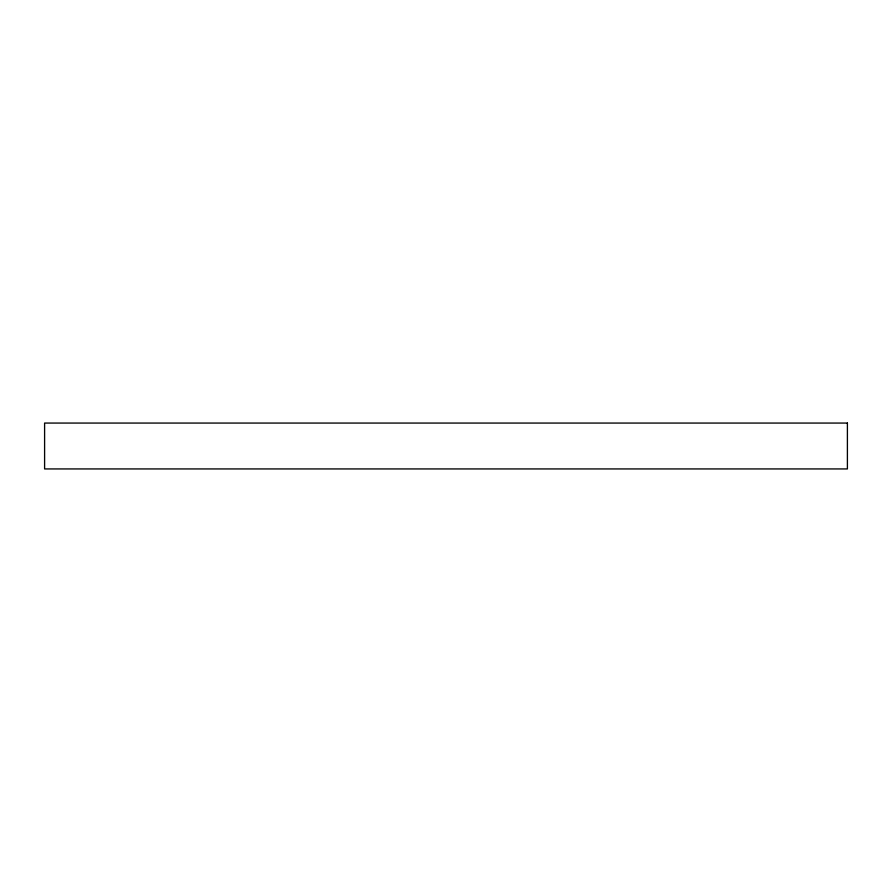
<?xml version="1.0" encoding="UTF-8"?>
<svg xmlns="http://www.w3.org/2000/svg" width="892" height="892" viewBox="0 0 892 892"><rect width="100%" height="100%" fill="white"/><g stroke="black" fill="none" stroke-linecap="round" stroke-linejoin="round"><path stroke-width="1.34" d="M847.4 423.064L44.6 423.064L44.6 468.936L847.4 468.936L847.4 423.064"/></g></svg>
